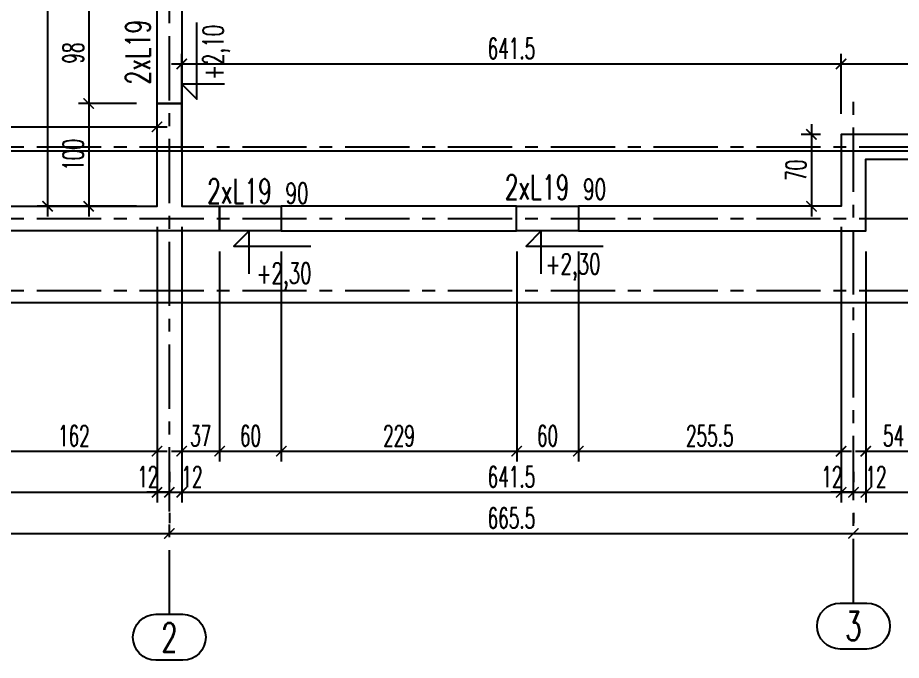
# Model space of a CAD drawing. Header units: millimetres. Extents: x -24587 to 37983, y -70862 to 338.
# Drawn here: x 18599 to 19458, y -57206 to -56580 of the extents above; entities that cross this region are included whole.
import ezdxf
from ezdxf.enums import TextEntityAlignment as Align

# ---------------------------------------------------------------- set-up
doc = ezdxf.new("R2010")
doc.units = ezdxf.units.MM
doc.header["$LTSCALE"] = 50
doc.linetypes.add('CENTER', pattern=[2, 1.25, -0.25, 0.25, -0.25])
doc.layers.get('Defpoints').update_dxf_attribs({"color": 251})
for name, color, linetype in [('K-NADPROŻA', 61, 'Continuous'), ('K-OSIE', 9, 'CENTER'), ('K-SCIANY', 2, 'Continuous'), ('K-STROPY', 161, 'Continuous'), ('K-TEXT 2.4mm', 71, 'Continuous'), ('K-TEXT 2.8mm', 101, 'Continuous'), ('K-TEXT 2mm', 254, 'Continuous'), ('K-UWAGI', 1, 'Continuous'), ('K-WYMIARY', 1, 'Continuous')]:
    doc.layers.add(name, color=color, linetype=linetype)
doc.styles.add('text 2.4mm', font='romans.shx', dxfattribs={"width": 0.65})
doc.styles.add('text 2.8mm', font='romans.shx', dxfattribs={"width": 0.65})
doc.styles.add('text 2mm', font='romans.shx', dxfattribs={"width": 0.65})
doc.styles.add('WYM1', font='romanszb.shx', dxfattribs={"width": 0.6})
doc.dimstyles.new('CM100', dxfattribs={"dimscale": 5, "dimtxt": 2, "dimasz": 1, "dimexe": 1, "dimexo": 2, "dimgap": 0.5, "dimtad": 1, "dimrnd": 0.5, "dimdsep": 46, "dimtxsty": 'WYM1', "dimblk": 'OBLIQUE', "dimcen": 0, "dimdle": 1, "dimclrd": 253, "dimclre": 251, "dimclrt": 30, "dimadec": 0, "dimazin": 0, "dimtfac": 1, "dimtix": 1, "dimtmove": 0, "dimatfit": 0, "dimfxl": 1, "dimtfillclr": 256, "dimtolj": 1, "dimarcsym": 0})

# ---------------------------------------------------------------- blocks, each defined once
blk = doc.blocks.new('A$C5f19c05e')
for points in [[(471, -1260.94), (471, -336.28)], [(1136.5, -1249.94), (1136.5, -753.59)], [(-357.96, -806), (2628.12, -806)], [(-357.96, -876), (2628.12, -876)], [(-357.96, -946), (2628.12, -946)]]:
    blk.add_lwpolyline(points)
at = {"layer": 'K-TEXT 2.4mm'}
for points in [[(1123.44, -1294.7, -1), (1123.44, -1249.94), (1149.56, -1249.94, -1), (1149.56, -1294.7)], [(457.94, -1305.7, -1), (457.94, -1260.94), (484.06, -1260.94, -1), (484.06, -1305.7)]]:
    blk.add_lwpolyline(points, format="xyb", close=True, dxfattribs=at)
at = {"layer": 'K-TEXT 2.8mm', "style": 'text 2.8mm', "width": 0.65}
for s, p in [('3', (1136.5, -1272.32)), ('2', (471, -1283.32))]:
    blk.add_text(s, height=28, dxfattribs=at).set_placement(p, align=Align.MIDDLE_CENTER)
blk = doc.blocks.new('_ArchTick')
at = {"color": 0, "linetype": 'ByBlock', "const_width": 0.15}
blk.add_lwpolyline([(-0.5, -0.5), (0.5, 0.5)], dxfattribs=at)
blk = doc.blocks.new('*D294')
at = {"layer": 'Defpoints', "color": 0, "transparency": 16777216}
for p in [(18275.36, -57082.12), (18746.36, -57082.12), (18746.36, -57082.12)]:
    blk.add_point(p, dxfattribs=at)
at = {"layer": 'K-WYMIARY', "color": 251, "lineweight": -2, "transparency": 16777216}
for p, q in [((18275.36, -57062.12), (18275.36, -57072.12)), ((18746.36, -57062.12), (18746.36, -57072.12))]:
    blk.add_line(p, q, dxfattribs=at)
at = {"layer": 'K-WYMIARY', "color": 253, "lineweight": -2, "transparency": 16777216}
blk.add_line((18265.36, -57082.12), (18756.36, -57082.12), dxfattribs=at)
at = {"layer": 'K-WYMIARY', "color": 253, "lineweight": -2, "transparency": 16777216, "xscale": 10, "yscale": 10, "zscale": 10, "rotation": 180}
blk.add_blockref('_ArchTick', (18275.36, -57082.12), dxfattribs=at)
at = {"layer": 'K-WYMIARY', "color": 253, "lineweight": -2, "transparency": 16777216, "xscale": 10, "yscale": 10, "zscale": 10}
blk.add_blockref('_ArchTick', (18746.36, -57082.12), dxfattribs=at)
at = {"layer": 'K-WYMIARY', "color": 30, "transparency": 16777216, "insert": (18510.86, -57067.12), "char_height": 20, "attachment_point": 5, "style": 'WYM1'}
blk.add_mtext('\\A1;471', dxfattribs=at)
blk = doc.blocks.new('*D295')
at = {"layer": 'Defpoints', "color": 0, "transparency": 16777216}
for p in [(18746.36, -57082.12), (19411.86, -57082.12), (19411.86, -57082.12)]:
    blk.add_point(p, dxfattribs=at)
at = {"layer": 'K-WYMIARY', "color": 251, "lineweight": -2, "transparency": 16777216}
for p, q in [((18746.36, -57062.12), (18746.36, -57072.12)), ((19411.86, -57062.12), (19411.86, -57072.12))]:
    blk.add_line(p, q, dxfattribs=at)
at = {"layer": 'K-WYMIARY', "color": 253, "lineweight": -2, "transparency": 16777216}
blk.add_line((18736.36, -57082.12), (19421.86, -57082.12), dxfattribs=at)
at = {"layer": 'K-WYMIARY', "color": 253, "lineweight": -2, "transparency": 16777216, "xscale": 10, "yscale": 10, "zscale": 10, "rotation": 180}
blk.add_blockref('_ArchTick', (18746.36, -57082.12), dxfattribs=at)
at = {"layer": 'K-WYMIARY', "color": 253, "lineweight": -2, "transparency": 16777216, "xscale": 10, "yscale": 10, "zscale": 10}
blk.add_blockref('_ArchTick', (19411.86, -57082.12), dxfattribs=at)
at = {"layer": 'K-WYMIARY', "color": 30, "transparency": 16777216, "insert": (19079.11, -57067.12), "char_height": 20, "attachment_point": 5, "style": 'WYM1'}
blk.add_mtext('\\A1;665.5', dxfattribs=at)
blk = doc.blocks.new('*D296')
at = {"layer": 'Defpoints', "color": 0, "transparency": 16777216}
for p in [(19411.86, -57082.12), (19830.36, -57082.12), (19830.36, -57082.12)]:
    blk.add_point(p, dxfattribs=at)
at = {"layer": 'K-WYMIARY', "color": 251, "lineweight": -2, "transparency": 16777216}
for p, q in [((19411.86, -57062.12), (19411.86, -57072.12)), ((19830.36, -57062.12), (19830.36, -57072.12))]:
    blk.add_line(p, q, dxfattribs=at)
at = {"layer": 'K-WYMIARY', "color": 253, "lineweight": -2, "transparency": 16777216}
blk.add_line((19401.86, -57082.12), (19840.36, -57082.12), dxfattribs=at)
at = {"layer": 'K-WYMIARY', "color": 253, "lineweight": -2, "transparency": 16777216, "xscale": 10, "yscale": 10, "zscale": 10, "rotation": 180}
blk.add_blockref('_ArchTick', (19411.86, -57082.12), dxfattribs=at)
at = {"layer": 'K-WYMIARY', "color": 253, "lineweight": -2, "transparency": 16777216, "xscale": 10, "yscale": 10, "zscale": 10}
blk.add_blockref('_ArchTick', (19830.36, -57082.12), dxfattribs=at)
at = {"layer": 'K-WYMIARY', "color": 30, "transparency": 16777216, "insert": (19621.11, -57067.12), "char_height": 20, "attachment_point": 5, "style": 'WYM1'}
blk.add_mtext('\\A1;418.5', dxfattribs=at)
blk = doc.blocks.new('*D339')
at = {"layer": 'Defpoints', "color": 0, "transparency": 16777216}
for p in [(18287.36, -56763.86), (18734.36, -56763.86), (18734.36, -57042.12)]:
    blk.add_point(p, dxfattribs=at)
at = {"layer": 'K-WYMIARY', "color": 251, "lineweight": -2, "transparency": 16777216}
for p, q in [((18287.36, -56783.86), (18287.36, -57052.12)), ((18734.36, -56783.86), (18734.36, -57052.12))]:
    blk.add_line(p, q, dxfattribs=at)
at = {"layer": 'K-WYMIARY', "color": 253, "lineweight": -2, "transparency": 16777216}
blk.add_line((18277.36, -57042.12), (18744.36, -57042.12), dxfattribs=at)
at = {"layer": 'K-WYMIARY', "color": 253, "lineweight": -2, "transparency": 16777216, "xscale": 10, "yscale": 10, "zscale": 10, "rotation": 180}
blk.add_blockref('_ArchTick', (18287.36, -57042.12), dxfattribs=at)
at = {"layer": 'K-WYMIARY', "color": 253, "lineweight": -2, "transparency": 16777216, "xscale": 10, "yscale": 10, "zscale": 10}
blk.add_blockref('_ArchTick', (18734.36, -57042.12), dxfattribs=at)
at = {"layer": 'K-WYMIARY', "color": 30, "transparency": 16777216, "insert": (18510.86, -57027.12), "char_height": 20, "attachment_point": 5, "style": 'WYM1'}
blk.add_mtext('\\A1;447', dxfattribs=at)
blk = doc.blocks.new('*D340')
at = {"layer": 'Defpoints', "color": 0, "transparency": 16777216}
for p in [(18734.36, -56763.86), (18746.36, -57042.12), (18746.36, -57042.12)]:
    blk.add_point(p, dxfattribs=at)
at = {"layer": 'K-WYMIARY', "color": 251, "lineweight": -2, "transparency": 16777216}
for p, q in [((18734.36, -56783.86), (18734.36, -57052.12)), ((18746.36, -57022.12), (18746.36, -57032.12))]:
    blk.add_line(p, q, dxfattribs=at)
at = {"layer": 'K-WYMIARY', "color": 253, "lineweight": -2, "transparency": 16777216}
for p, q in [((18734.36, -57042.12), (18724.36, -57042.12)), ((18734.36, -57042.12), (18746.36, -57042.12)), ((18746.36, -57042.12), (18756.36, -57042.12))]:
    blk.add_line(p, q, dxfattribs=at)
at = {"layer": 'K-WYMIARY', "color": 253, "lineweight": -2, "transparency": 16777216, "xscale": 10, "yscale": 10, "zscale": 10}
blk.add_blockref('_ArchTick', (18734.36, -57042.12), dxfattribs=at)
at = {"layer": 'K-WYMIARY', "color": 253, "lineweight": -2, "transparency": 16777216, "xscale": 10, "yscale": 10, "zscale": 10, "rotation": 180}
blk.add_blockref('_ArchTick', (18746.36, -57042.12), dxfattribs=at)
at = {"layer": 'K-WYMIARY', "color": 30, "transparency": 16777216, "insert": (18725.36, -57027.12), "char_height": 20, "attachment_point": 5, "style": 'WYM1'}
blk.add_mtext('\\A1;12', dxfattribs=at)
blk = doc.blocks.new('*D341')
at = {"layer": 'Defpoints', "color": 0, "transparency": 16777216}
for p in [(18758.36, -56763.86), (18746.36, -57042.12), (18758.36, -57042.12)]:
    blk.add_point(p, dxfattribs=at)
at = {"layer": 'K-WYMIARY', "color": 251, "lineweight": -2, "transparency": 16777216}
for p, q in [((18758.36, -56783.86), (18758.36, -57052.12)), ((18746.36, -57022.12), (18746.36, -57032.12))]:
    blk.add_line(p, q, dxfattribs=at)
at = {"layer": 'K-WYMIARY', "color": 253, "lineweight": -2, "transparency": 16777216}
for p, q in [((18746.36, -57042.12), (18736.36, -57042.12)), ((18746.36, -57042.12), (18758.36, -57042.12)), ((18758.36, -57042.12), (18768.36, -57042.12))]:
    blk.add_line(p, q, dxfattribs=at)
at = {"layer": 'K-WYMIARY', "color": 253, "lineweight": -2, "transparency": 16777216, "xscale": 10, "yscale": 10, "zscale": 10}
blk.add_blockref('_ArchTick', (18746.36, -57042.12), dxfattribs=at)
at = {"layer": 'K-WYMIARY', "color": 253, "lineweight": -2, "transparency": 16777216, "xscale": 10, "yscale": 10, "zscale": 10, "rotation": 180}
blk.add_blockref('_ArchTick', (18758.36, -57042.12), dxfattribs=at)
at = {"layer": 'K-WYMIARY', "color": 30, "transparency": 16777216, "insert": (18768.36, -57027.12), "char_height": 20, "attachment_point": 5, "style": 'WYM1'}
blk.add_mtext('\\A1;12', dxfattribs=at)
blk = doc.blocks.new('*D342')
at = {"layer": 'Defpoints', "color": 0, "transparency": 16777216}
for p in [(18758.36, -56763.86), (19399.86, -56763.86), (19399.86, -57042.12)]:
    blk.add_point(p, dxfattribs=at)
at = {"layer": 'K-WYMIARY', "color": 251, "lineweight": -2, "transparency": 16777216}
for p, q in [((18758.36, -56783.86), (18758.36, -57052.12)), ((19399.86, -56783.86), (19399.86, -57052.12))]:
    blk.add_line(p, q, dxfattribs=at)
at = {"layer": 'K-WYMIARY', "color": 253, "lineweight": -2, "transparency": 16777216}
blk.add_line((18748.36, -57042.12), (19409.86, -57042.12), dxfattribs=at)
at = {"layer": 'K-WYMIARY', "color": 253, "lineweight": -2, "transparency": 16777216, "xscale": 10, "yscale": 10, "zscale": 10, "rotation": 180}
blk.add_blockref('_ArchTick', (18758.36, -57042.12), dxfattribs=at)
at = {"layer": 'K-WYMIARY', "color": 253, "lineweight": -2, "transparency": 16777216, "xscale": 10, "yscale": 10, "zscale": 10}
blk.add_blockref('_ArchTick', (19399.86, -57042.12), dxfattribs=at)
at = {"layer": 'K-WYMIARY', "color": 30, "transparency": 16777216, "insert": (19079.11, -57027.12), "char_height": 20, "attachment_point": 5, "style": 'WYM1'}
blk.add_mtext('\\A1;641.5', dxfattribs=at)
blk = doc.blocks.new('*D343')
at = {"layer": 'Defpoints', "color": 0, "transparency": 16777216}
for p in [(19399.86, -56763.86), (19411.86, -57042.12), (19411.86, -57042.12)]:
    blk.add_point(p, dxfattribs=at)
at = {"layer": 'K-WYMIARY', "color": 251, "lineweight": -2, "transparency": 16777216}
for p, q in [((19399.86, -56783.86), (19399.86, -57052.12)), ((19411.86, -57022.12), (19411.86, -57032.12))]:
    blk.add_line(p, q, dxfattribs=at)
at = {"layer": 'K-WYMIARY', "color": 253, "lineweight": -2, "transparency": 16777216}
for p, q in [((19399.86, -57042.12), (19389.86, -57042.12)), ((19399.86, -57042.12), (19411.86, -57042.12)), ((19411.86, -57042.12), (19421.86, -57042.12))]:
    blk.add_line(p, q, dxfattribs=at)
at = {"layer": 'K-WYMIARY', "color": 253, "lineweight": -2, "transparency": 16777216, "xscale": 10, "yscale": 10, "zscale": 10}
blk.add_blockref('_ArchTick', (19399.86, -57042.12), dxfattribs=at)
at = {"layer": 'K-WYMIARY', "color": 253, "lineweight": -2, "transparency": 16777216, "xscale": 10, "yscale": 10, "zscale": 10, "rotation": 180}
blk.add_blockref('_ArchTick', (19411.86, -57042.12), dxfattribs=at)
at = {"layer": 'K-WYMIARY', "color": 30, "transparency": 16777216, "insert": (19390.86, -57027.12), "char_height": 20, "attachment_point": 5, "style": 'WYM1'}
blk.add_mtext('\\A1;12', dxfattribs=at)
blk = doc.blocks.new('*D344')
at = {"layer": 'Defpoints', "color": 0, "transparency": 16777216}
for p in [(19423.86, -56787.86), (19411.86, -57042.12), (19423.86, -57042.12)]:
    blk.add_point(p, dxfattribs=at)
at = {"layer": 'K-WYMIARY', "color": 251, "lineweight": -2, "transparency": 16777216}
for p, q in [((19423.86, -56807.86), (19423.86, -57052.12)), ((19411.86, -57022.12), (19411.86, -57032.12))]:
    blk.add_line(p, q, dxfattribs=at)
at = {"layer": 'K-WYMIARY', "color": 253, "lineweight": -2, "transparency": 16777216}
for p, q in [((19411.86, -57042.12), (19401.86, -57042.12)), ((19411.86, -57042.12), (19423.86, -57042.12)), ((19423.86, -57042.12), (19433.86, -57042.12))]:
    blk.add_line(p, q, dxfattribs=at)
at = {"layer": 'K-WYMIARY', "color": 253, "lineweight": -2, "transparency": 16777216, "xscale": 10, "yscale": 10, "zscale": 10}
blk.add_blockref('_ArchTick', (19411.86, -57042.12), dxfattribs=at)
at = {"layer": 'K-WYMIARY', "color": 253, "lineweight": -2, "transparency": 16777216, "xscale": 10, "yscale": 10, "zscale": 10, "rotation": 180}
blk.add_blockref('_ArchTick', (19423.86, -57042.12), dxfattribs=at)
at = {"layer": 'K-WYMIARY', "color": 30, "transparency": 16777216, "insert": (19433.86, -57027.12), "char_height": 20, "attachment_point": 5, "style": 'WYM1'}
blk.add_mtext('\\A1;12', dxfattribs=at)
blk = doc.blocks.new('*D345')
at = {"layer": 'Defpoints', "color": 0, "transparency": 16777216}
for p in [(19423.86, -56787.86), (19818.36, -56857.86), (19818.36, -57042.12)]:
    blk.add_point(p, dxfattribs=at)
at = {"layer": 'K-WYMIARY', "color": 251, "lineweight": -2, "transparency": 16777216}
for p, q in [((19423.86, -56807.86), (19423.86, -57052.12)), ((19818.36, -56877.86), (19818.36, -57052.12))]:
    blk.add_line(p, q, dxfattribs=at)
at = {"layer": 'K-WYMIARY', "color": 253, "lineweight": -2, "transparency": 16777216}
blk.add_line((19413.86, -57042.12), (19828.36, -57042.12), dxfattribs=at)
at = {"layer": 'K-WYMIARY', "color": 253, "lineweight": -2, "transparency": 16777216, "xscale": 10, "yscale": 10, "zscale": 10, "rotation": 180}
blk.add_blockref('_ArchTick', (19423.86, -57042.12), dxfattribs=at)
at = {"layer": 'K-WYMIARY', "color": 253, "lineweight": -2, "transparency": 16777216, "xscale": 10, "yscale": 10, "zscale": 10}
blk.add_blockref('_ArchTick', (19818.36, -57042.12), dxfattribs=at)
at = {"layer": 'K-WYMIARY', "color": 30, "transparency": 16777216, "insert": (19621.11, -57027.12), "char_height": 20, "attachment_point": 5, "style": 'WYM1'}
blk.add_mtext('\\A1;394.5', dxfattribs=at)
blk = doc.blocks.new('*D355')
at = {"layer": 'Defpoints', "color": 0, "transparency": 16777216}
for p in [(18734.36, -56763.86), (18572.55, -56787.86), (18734.36, -57002.12)]:
    blk.add_point(p, dxfattribs=at)
at = {"layer": 'K-WYMIARY', "color": 251, "lineweight": -2, "transparency": 16777216}
for p, q in [((18734.36, -56783.86), (18734.36, -57012.12)), ((18572.55, -56807.86), (18572.55, -57012.12))]:
    blk.add_line(p, q, dxfattribs=at)
at = {"layer": 'K-WYMIARY', "color": 253, "lineweight": -2, "transparency": 16777216}
blk.add_line((18562.55, -57002.12), (18744.36, -57002.12), dxfattribs=at)
at = {"layer": 'K-WYMIARY', "color": 253, "lineweight": -2, "transparency": 16777216, "xscale": 10, "yscale": 10, "zscale": 10, "rotation": 180}
blk.add_blockref('_ArchTick', (18572.55, -57002.12), dxfattribs=at)
at = {"layer": 'K-WYMIARY', "color": 253, "lineweight": -2, "transparency": 16777216, "xscale": 10, "yscale": 10, "zscale": 10}
blk.add_blockref('_ArchTick', (18734.36, -57002.12), dxfattribs=at)
at = {"layer": 'K-WYMIARY', "color": 30, "transparency": 16777216, "insert": (18653.45, -56987.12), "char_height": 20, "attachment_point": 5, "style": 'WYM1'}
blk.add_mtext('\\A1;162', dxfattribs=at)
blk = doc.blocks.new('*D356')
at = {"layer": 'Defpoints', "color": 0, "transparency": 16777216}
for p in [(18758.36, -56763.86), (18795.29, -56787.86), (18795.29, -57002.12)]:
    blk.add_point(p, dxfattribs=at)
at = {"layer": 'K-WYMIARY', "color": 251, "lineweight": -2, "transparency": 16777216}
for p, q in [((18758.36, -56783.86), (18758.36, -57012.12)), ((18795.29, -56807.86), (18795.29, -57012.12))]:
    blk.add_line(p, q, dxfattribs=at)
at = {"layer": 'K-WYMIARY', "color": 253, "lineweight": -2, "transparency": 16777216}
blk.add_line((18748.36, -57002.12), (18805.29, -57002.12), dxfattribs=at)
at = {"layer": 'K-WYMIARY', "color": 253, "lineweight": -2, "transparency": 16777216, "xscale": 10, "yscale": 10, "zscale": 10, "rotation": 180}
blk.add_blockref('_ArchTick', (18758.36, -57002.12), dxfattribs=at)
at = {"layer": 'K-WYMIARY', "color": 253, "lineweight": -2, "transparency": 16777216, "xscale": 10, "yscale": 10, "zscale": 10}
blk.add_blockref('_ArchTick', (18795.29, -57002.12), dxfattribs=at)
at = {"layer": 'K-WYMIARY', "color": 30, "transparency": 16777216, "insert": (18776.82, -56987.12), "char_height": 20, "attachment_point": 5, "style": 'WYM1'}
blk.add_mtext('\\A1;37', dxfattribs=at)
blk = doc.blocks.new('*D357')
at = {"layer": 'Defpoints', "color": 0, "transparency": 16777216}
for p in [(18795.29, -56787.86), (18855.29, -56787.86), (18855.29, -57002.12)]:
    blk.add_point(p, dxfattribs=at)
at = {"layer": 'K-WYMIARY', "color": 251, "lineweight": -2, "transparency": 16777216}
for p, q in [((18795.29, -56807.86), (18795.29, -57012.12)), ((18855.29, -56807.86), (18855.29, -57012.12))]:
    blk.add_line(p, q, dxfattribs=at)
at = {"layer": 'K-WYMIARY', "color": 253, "lineweight": -2, "transparency": 16777216}
blk.add_line((18785.29, -57002.12), (18865.29, -57002.12), dxfattribs=at)
at = {"layer": 'K-WYMIARY', "color": 253, "lineweight": -2, "transparency": 16777216, "xscale": 10, "yscale": 10, "zscale": 10, "rotation": 180}
blk.add_blockref('_ArchTick', (18795.29, -57002.12), dxfattribs=at)
at = {"layer": 'K-WYMIARY', "color": 253, "lineweight": -2, "transparency": 16777216, "xscale": 10, "yscale": 10, "zscale": 10}
blk.add_blockref('_ArchTick', (18855.29, -57002.12), dxfattribs=at)
at = {"layer": 'K-WYMIARY', "color": 30, "transparency": 16777216, "insert": (18825.29, -56987.12), "char_height": 20, "attachment_point": 5, "style": 'WYM1'}
blk.add_mtext('\\A1;60', dxfattribs=at)
blk = doc.blocks.new('*D358')
at = {"layer": 'Defpoints', "color": 0, "transparency": 16777216}
for p in [(18855.29, -56787.86), (19084.23, -56787.86), (19084.23, -57002.12)]:
    blk.add_point(p, dxfattribs=at)
at = {"layer": 'K-WYMIARY', "color": 251, "lineweight": -2, "transparency": 16777216}
for p, q in [((18855.29, -56807.86), (18855.29, -57012.12)), ((19084.23, -56807.86), (19084.23, -57012.12))]:
    blk.add_line(p, q, dxfattribs=at)
at = {"layer": 'K-WYMIARY', "color": 253, "lineweight": -2, "transparency": 16777216}
blk.add_line((18845.29, -57002.12), (19094.23, -57002.12), dxfattribs=at)
at = {"layer": 'K-WYMIARY', "color": 253, "lineweight": -2, "transparency": 16777216, "xscale": 10, "yscale": 10, "zscale": 10, "rotation": 180}
blk.add_blockref('_ArchTick', (18855.29, -57002.12), dxfattribs=at)
at = {"layer": 'K-WYMIARY', "color": 253, "lineweight": -2, "transparency": 16777216, "xscale": 10, "yscale": 10, "zscale": 10}
blk.add_blockref('_ArchTick', (19084.23, -57002.12), dxfattribs=at)
at = {"layer": 'K-WYMIARY', "color": 30, "transparency": 16777216, "insert": (18969.76, -56987.12), "char_height": 20, "attachment_point": 5, "style": 'WYM1'}
blk.add_mtext('\\A1;229', dxfattribs=at)
blk = doc.blocks.new('*D359')
at = {"layer": 'Defpoints', "color": 0, "transparency": 16777216}
for p in [(19084.23, -56787.86), (19144.23, -56787.86), (19144.23, -57002.12)]:
    blk.add_point(p, dxfattribs=at)
at = {"layer": 'K-WYMIARY', "color": 251, "lineweight": -2, "transparency": 16777216}
for p, q in [((19084.23, -56807.86), (19084.23, -57012.12)), ((19144.23, -56807.86), (19144.23, -57012.12))]:
    blk.add_line(p, q, dxfattribs=at)
at = {"layer": 'K-WYMIARY', "color": 253, "lineweight": -2, "transparency": 16777216}
blk.add_line((19074.23, -57002.12), (19154.23, -57002.12), dxfattribs=at)
at = {"layer": 'K-WYMIARY', "color": 253, "lineweight": -2, "transparency": 16777216, "xscale": 10, "yscale": 10, "zscale": 10, "rotation": 180}
blk.add_blockref('_ArchTick', (19084.23, -57002.12), dxfattribs=at)
at = {"layer": 'K-WYMIARY', "color": 253, "lineweight": -2, "transparency": 16777216, "xscale": 10, "yscale": 10, "zscale": 10}
blk.add_blockref('_ArchTick', (19144.23, -57002.12), dxfattribs=at)
at = {"layer": 'K-WYMIARY', "color": 30, "transparency": 16777216, "insert": (19114.23, -56987.12), "char_height": 20, "attachment_point": 5, "style": 'WYM1'}
blk.add_mtext('\\A1;60', dxfattribs=at)
blk = doc.blocks.new('*D360')
at = {"layer": 'Defpoints', "color": 0, "transparency": 16777216}
for p in [(19399.86, -56763.86), (19144.23, -56787.86), (19399.86, -57002.12)]:
    blk.add_point(p, dxfattribs=at)
at = {"layer": 'K-WYMIARY', "color": 251, "lineweight": -2, "transparency": 16777216}
for p, q in [((19399.86, -56783.86), (19399.86, -57012.12)), ((19144.23, -56807.86), (19144.23, -57012.12))]:
    blk.add_line(p, q, dxfattribs=at)
at = {"layer": 'K-WYMIARY', "color": 253, "lineweight": -2, "transparency": 16777216}
blk.add_line((19134.23, -57002.12), (19409.86, -57002.12), dxfattribs=at)
at = {"layer": 'K-WYMIARY', "color": 253, "lineweight": -2, "transparency": 16777216, "xscale": 10, "yscale": 10, "zscale": 10, "rotation": 180}
blk.add_blockref('_ArchTick', (19144.23, -57002.12), dxfattribs=at)
at = {"layer": 'K-WYMIARY', "color": 253, "lineweight": -2, "transparency": 16777216, "xscale": 10, "yscale": 10, "zscale": 10}
blk.add_blockref('_ArchTick', (19399.86, -57002.12), dxfattribs=at)
at = {"layer": 'K-WYMIARY', "color": 30, "transparency": 16777216, "insert": (19272.04, -56987.12), "char_height": 20, "attachment_point": 5, "style": 'WYM1'}
blk.add_mtext('\\A1;255.5', dxfattribs=at)
blk = doc.blocks.new('*D361')
at = {"layer": 'Defpoints', "color": 0, "transparency": 16777216}
for p in [(19477.86, -56717.86), (19423.86, -56787.86), (19477.86, -57002.12)]:
    blk.add_point(p, dxfattribs=at)
at = {"layer": 'K-WYMIARY', "color": 251, "lineweight": -2, "transparency": 16777216}
for p, q in [((19477.86, -56737.86), (19477.86, -57012.12)), ((19423.86, -56807.86), (19423.86, -57012.12))]:
    blk.add_line(p, q, dxfattribs=at)
at = {"layer": 'K-WYMIARY', "color": 253, "lineweight": -2, "transparency": 16777216}
blk.add_line((19413.86, -57002.12), (19487.86, -57002.12), dxfattribs=at)
at = {"layer": 'K-WYMIARY', "color": 253, "lineweight": -2, "transparency": 16777216, "xscale": 10, "yscale": 10, "zscale": 10, "rotation": 180}
blk.add_blockref('_ArchTick', (19423.86, -57002.12), dxfattribs=at)
at = {"layer": 'K-WYMIARY', "color": 253, "lineweight": -2, "transparency": 16777216, "xscale": 10, "yscale": 10, "zscale": 10}
blk.add_blockref('_ArchTick', (19477.86, -57002.12), dxfattribs=at)
at = {"layer": 'K-WYMIARY', "color": 30, "transparency": 16777216, "insert": (19450.86, -56987.12), "char_height": 20, "attachment_point": 5, "style": 'WYM1'}
blk.add_mtext('\\A1;54', dxfattribs=at)
blk = doc.blocks.new('*D379')
at = {"layer": 'Defpoints', "color": 0, "transparency": 16777216}
for p in [(18734.36, -56311.86), (18627.89, -56763.86), (18734.36, -56763.86)]:
    blk.add_point(p, dxfattribs=at)
at = {"layer": 'K-WYMIARY', "color": 253, "lineweight": -2, "transparency": 16777216}
blk.add_line((18627.89, -56301.86), (18627.89, -56773.86), dxfattribs=at)
at = {"layer": 'K-WYMIARY', "color": 251, "lineweight": -2, "transparency": 16777216}
for p, q in [((18714.36, -56311.86), (18617.89, -56311.86)), ((18714.36, -56763.86), (18617.89, -56763.86))]:
    blk.add_line(p, q, dxfattribs=at)
at = {"layer": 'K-WYMIARY', "color": 253, "lineweight": -2, "transparency": 16777216, "xscale": 10, "yscale": 10, "zscale": 10}
for p, rotation in [((18627.89, -56311.86), 90), ((18627.89, -56763.86), 270)]:
    blk.add_blockref('_ArchTick', p, dxfattribs=dict(at, rotation=rotation))
at = {"layer": 'K-WYMIARY', "color": 30, "transparency": 16777216, "insert": (18612.89, -56537.86), "char_height": 20, "attachment_point": 5, "rotation": 90, "style": 'WYM1'}
blk.add_mtext('\\A1;452', dxfattribs=at)
blk = doc.blocks.new('*D380')
at = {"layer": 'Defpoints', "color": 0, "transparency": 16777216}
for p in [(18734.36, -56686.48), (18287.36, -56763.86), (18734.36, -56763.86)]:
    blk.add_point(p, dxfattribs=at)
at = {"layer": 'K-WYMIARY', "color": 251, "lineweight": -2, "transparency": 16777216}
for p, q in [((18287.36, -56743.86), (18287.36, -56676.48)), ((18734.36, -56743.86), (18734.36, -56676.48))]:
    blk.add_line(p, q, dxfattribs=at)
at = {"layer": 'K-WYMIARY', "color": 253, "lineweight": -2, "transparency": 16777216}
blk.add_line((18277.36, -56686.48), (18744.36, -56686.48), dxfattribs=at)
at = {"layer": 'K-WYMIARY', "color": 253, "lineweight": -2, "transparency": 16777216, "xscale": 10, "yscale": 10, "zscale": 10, "rotation": 180}
blk.add_blockref('_ArchTick', (18287.36, -56686.48), dxfattribs=at)
at = {"layer": 'K-WYMIARY', "color": 253, "lineweight": -2, "transparency": 16777216, "xscale": 10, "yscale": 10, "zscale": 10}
blk.add_blockref('_ArchTick', (18734.36, -56686.48), dxfattribs=at)
at = {"layer": 'K-WYMIARY', "color": 30, "transparency": 16777216, "insert": (18510.86, -56671.48), "char_height": 20, "attachment_point": 5, "style": 'WYM1'}
blk.add_mtext('\\A1;447', dxfattribs=at)
blk = doc.blocks.new('*D381')
at = {"layer": 'Defpoints', "color": 0, "transparency": 16777216}
for p in [(19399.86, -56625.38), (19399.86, -56693.86), (18758.36, -56730.38)]:
    blk.add_point(p, dxfattribs=at)
at = {"layer": 'K-WYMIARY', "color": 251, "lineweight": -2, "transparency": 16777216}
for p, q in [((18758.36, -56710.38), (18758.36, -56615.38)), ((19399.86, -56673.86), (19399.86, -56615.38))]:
    blk.add_line(p, q, dxfattribs=at)
at = {"layer": 'K-WYMIARY', "color": 253, "lineweight": -2, "transparency": 16777216}
blk.add_line((18748.36, -56625.38), (19409.86, -56625.38), dxfattribs=at)
at = {"layer": 'K-WYMIARY', "color": 253, "lineweight": -2, "transparency": 16777216, "xscale": 10, "yscale": 10, "zscale": 10, "rotation": 180}
blk.add_blockref('_ArchTick', (18758.36, -56625.38), dxfattribs=at)
at = {"layer": 'K-WYMIARY', "color": 253, "lineweight": -2, "transparency": 16777216, "xscale": 10, "yscale": 10, "zscale": 10}
blk.add_blockref('_ArchTick', (19399.86, -56625.38), dxfattribs=at)
at = {"layer": 'K-WYMIARY', "color": 30, "transparency": 16777216, "insert": (19079.11, -56610.38), "char_height": 20, "attachment_point": 5, "style": 'WYM1'}
blk.add_mtext('\\A1;641.5', dxfattribs=at)
blk = doc.blocks.new('*D382')
at = {"layer": 'Defpoints', "color": 0, "transparency": 16777216}
for p in [(19399.86, -56693.86), (19370.98, -56763.86), (19399.86, -56763.86)]:
    blk.add_point(p, dxfattribs=at)
at = {"layer": 'K-WYMIARY', "color": 253, "lineweight": -2, "transparency": 16777216}
blk.add_line((19370.98, -56683.86), (19370.98, -56773.86), dxfattribs=at)
at = {"layer": 'K-WYMIARY', "color": 251, "lineweight": -2, "transparency": 16777216}
for p, q in [((19379.86, -56693.86), (19360.98, -56693.86)), ((19379.86, -56763.86), (19360.98, -56763.86))]:
    blk.add_line(p, q, dxfattribs=at)
at = {"layer": 'K-WYMIARY', "color": 253, "lineweight": -2, "transparency": 16777216, "xscale": 10, "yscale": 10, "zscale": 10}
for p, rotation in [((19370.98, -56693.86), 90), ((19370.98, -56763.86), 270)]:
    blk.add_blockref('_ArchTick', p, dxfattribs=dict(at, rotation=rotation))
at = {"layer": 'K-WYMIARY', "color": 30, "transparency": 16777216, "insert": (19355.98, -56728.86), "char_height": 20, "attachment_point": 5, "rotation": 90, "style": 'WYM1'}
blk.add_mtext('\\A1;70', dxfattribs=at)
blk = doc.blocks.new('*D383')
at = {"layer": 'Defpoints', "color": 0, "transparency": 16777216}
for p in [(19818.36, -56625.38), (19818.36, -56625.38), (19399.86, -56693.86)]:
    blk.add_point(p, dxfattribs=at)
at = {"layer": 'K-WYMIARY', "color": 251, "lineweight": -2, "transparency": 16777216}
for p, q in [((19818.36, -56605.38), (19818.36, -56615.38)), ((19399.86, -56673.86), (19399.86, -56615.38))]:
    blk.add_line(p, q, dxfattribs=at)
at = {"layer": 'K-WYMIARY', "color": 253, "lineweight": -2, "transparency": 16777216}
blk.add_line((19389.86, -56625.38), (19828.36, -56625.38), dxfattribs=at)
at = {"layer": 'K-WYMIARY', "color": 253, "lineweight": -2, "transparency": 16777216, "xscale": 10, "yscale": 10, "zscale": 10, "rotation": 180}
blk.add_blockref('_ArchTick', (19399.86, -56625.38), dxfattribs=at)
at = {"layer": 'K-WYMIARY', "color": 253, "lineweight": -2, "transparency": 16777216, "xscale": 10, "yscale": 10, "zscale": 10}
blk.add_blockref('_ArchTick', (19818.36, -56625.38), dxfattribs=at)
at = {"layer": 'K-WYMIARY', "color": 30, "transparency": 16777216, "insert": (19609.11, -56610.38), "char_height": 20, "attachment_point": 5, "style": 'WYM1'}
blk.add_mtext('\\A1;418.5', dxfattribs=at)
blk = doc.blocks.new('*D402')
at = {"layer": 'Defpoints', "color": 0, "transparency": 16777216}
for p in [(18734.36, -56565.81), (18667.89, -56663.86), (18734.36, -56663.86)]:
    blk.add_point(p, dxfattribs=at)
at = {"layer": 'K-WYMIARY', "color": 253, "lineweight": -2, "transparency": 16777216}
blk.add_line((18667.89, -56555.81), (18667.89, -56673.86), dxfattribs=at)
at = {"layer": 'K-WYMIARY', "color": 251, "lineweight": -2, "transparency": 16777216}
for p, q in [((18714.36, -56565.81), (18657.89, -56565.81)), ((18714.36, -56663.86), (18657.89, -56663.86))]:
    blk.add_line(p, q, dxfattribs=at)
at = {"layer": 'K-WYMIARY', "color": 253, "lineweight": -2, "transparency": 16777216, "xscale": 10, "yscale": 10, "zscale": 10}
for p, rotation in [((18667.89, -56565.81), 90), ((18667.89, -56663.86), 270)]:
    blk.add_blockref('_ArchTick', p, dxfattribs=dict(at, rotation=rotation))
at = {"layer": 'K-WYMIARY', "color": 30, "transparency": 16777216, "insert": (18652.89, -56614.83), "char_height": 20, "attachment_point": 5, "rotation": 90, "style": 'WYM1'}
blk.add_mtext('\\A1;98', dxfattribs=at)
blk = doc.blocks.new('*D403')
at = {"layer": 'Defpoints', "color": 0, "transparency": 16777216}
for p in [(18734.36, -56663.86), (18667.89, -56763.86), (18734.36, -56763.86)]:
    blk.add_point(p, dxfattribs=at)
at = {"layer": 'K-WYMIARY', "color": 253, "lineweight": -2, "transparency": 16777216}
blk.add_line((18667.89, -56653.86), (18667.89, -56773.86), dxfattribs=at)
at = {"layer": 'K-WYMIARY', "color": 251, "lineweight": -2, "transparency": 16777216}
for p, q in [((18714.36, -56663.86), (18657.89, -56663.86)), ((18714.36, -56763.86), (18657.89, -56763.86))]:
    blk.add_line(p, q, dxfattribs=at)
at = {"layer": 'K-WYMIARY', "color": 253, "lineweight": -2, "transparency": 16777216, "xscale": 10, "yscale": 10, "zscale": 10}
for p, rotation in [((18667.89, -56663.86), 90), ((18667.89, -56763.86), 270)]:
    blk.add_blockref('_ArchTick', p, dxfattribs=dict(at, rotation=rotation))
at = {"layer": 'K-WYMIARY', "color": 30, "transparency": 16777216, "insert": (18652.89, -56713.86), "char_height": 20, "attachment_point": 5, "rotation": 90, "style": 'WYM1'}
blk.add_mtext('\\A1;100', dxfattribs=at)

msp = doc.modelspace()

# ---------------------------------------------------------------- linework, layer by layer
at = {"layer": 'K-NADPROŻA'}
for points in [[(18734.36, -56565.805), (18758.36, -56565.805), (18758.36, -56663.855), (18734.36, -56663.855)], [(18855.29, -56787.855), (18795.29, -56787.855), (18795.29, -56763.855), (18855.29, -56763.855)], [(19144.228, -56787.855), (19084.228, -56787.855), (19084.228, -56763.855), (19144.228, -56763.855)]]:
    msp.add_lwpolyline(points, close=True, dxfattribs=at)
at = {"layer": 'K-SCIANY'}
for points in [[(18734.36, -56663.855), (18758.36, -56663.855), (18758.36, -56763.855), (18795.29, -56763.855), (18795.29, -56787.855), (18572.55, -56787.855), (18572.55, -56763.855), (18734.36, -56763.855)], [(19477.86, -56693.855), (19399.86, -56693.855), (19399.86, -56763.855), (19144.228, -56763.855), (19144.228, -56787.855), (19423.86, -56787.855), (19423.86, -56717.855), (19477.86, -56717.855)], [(18855.29, -56787.855), (19084.228, -56787.855), (19084.228, -56763.855), (18855.29, -56763.855)]]:
    msp.add_lwpolyline(points, close=True, dxfattribs=at)
at = {"layer": 'K-STROPY'}
msp.add_lwpolyline([(18263.36, -55887.855), (20473.36, -55887.855), (20473.36, -56857.855), (18263.36, -56857.855)], close=True, dxfattribs=at)
at = {"layer": 'K-TEXT 2mm', "lineweight": -2}
for points in [[(18800.012, -56644.941), (18758.36, -56644.941), (18773.035, -56659.617), (18773.035, -56584.911)], [(18823.877, -56829.507), (18823.877, -56787.855), (18809.201, -56802.531), (18883.907, -56802.531)], [(19108.204, -56829.507), (19108.204, -56787.855), (19093.529, -56802.531), (19168.234, -56802.531)]]:
    msp.add_lwpolyline(points, dxfattribs=at)
at = {"layer": 'K-UWAGI'}
msp.add_xline((28707.731, -56709.873), (1, 0), dxfattribs=at)

# ---------------------------------------------------------------- block references
at = {"layer": 'K-OSIE'}
msp.add_blockref('A$C5f19c05e', (18275.36, -55899.855), dxfattribs=at)

# ---------------------------------------------------------------- texts
at = {"layer": 'K-TEXT 2.4mm', "style": 'text 2.4mm', "width": 0.65}
for rotation, p in [(90, (18715.798, -56613.904)), (360, (19104.107, -56745.294)), (360, (18814.593, -56749.135))]:
    msp.add_text('2xL19', height=24, rotation=rotation, dxfattribs=at).set_placement(p, align=Align.MIDDLE_CENTER)
at = {"layer": 'K-TEXT 2mm', "lineweight": -2, "style": 'text 2mm', "width": 0.65}
msp.add_text('+2,10', height=20, rotation=90, dxfattribs=at).set_placement((18799.05, -56640.831))
for s, p in [('90', (18859.395, -56761.135)), ('90', (19148.909, -56757.294)), ('+2,30', (19112.407, -56829.944)), ('+2,30', (18831.241, -56839.017))]:
    msp.add_text(s, height=20, dxfattribs=at).set_placement(p)

# ---------------------------------------------------------------- dimensions: what is measured, and where the dimension line sits
at = {"layer": 'K-WYMIARY'}
for base, p1, p2, override, picture, middle in [((18627.885, -56763.855), (18734.36, -56311.855), (18734.36, -56763.855), {"dimscale": 10, "dimblk": 'ArchTick'}, '*D379', (18612.885, -56537.855)), ((18667.885, -56663.855), (18734.36, -56565.805), (18734.36, -56663.855), {"dimscale": 10, "dimblk": 'ArchTick', "dimtmove": 1}, '*D402', (18652.885, -56614.83)), ((18667.885, -56763.855), (18734.36, -56663.855), (18734.36, -56763.855), {"dimscale": 10, "dimblk": 'ArchTick', "dimtmove": 1}, '*D403', (18652.885, -56713.855)), ((19370.983, -56763.855), (19399.86, -56693.855), (19399.86, -56763.855), {"dimscale": 10, "dimblk": 'ArchTick'}, '*D382', (19355.983, -56728.855))]:
    dim = msp.add_linear_dim(base=base, p1=p1, p2=p2, angle=90, dimstyle='CM100', override=override, dxfattribs=at)
    dim.commit()
    dim.dimension.update_dxf_attribs({"geometry": picture, "text_midpoint": middle})
for base, p1, p2, override, picture, middle in [((19399.86, -56625.382), (18758.36, -56730.382), (19399.86, -56693.855), {"dimscale": 10, "dimblk": 'ArchTick'}, '*D381', (19079.11, -56610.382)), ((19818.36, -56625.382), (19399.86, -56693.855), (19818.36, -56625.382), {"dimscale": 10, "dimblk": 'ArchTick'}, '*D383', (19609.11, -56610.382)), ((18734.36, -56686.476), (18287.36, -56763.855), (18734.36, -56763.855), {"dimscale": 10, "dimblk": 'ArchTick'}, '*D380', (18510.86, -56671.476)), ((19477.86, -57002.121), (19423.86, -56787.855), (19477.86, -56717.855), {"dimscale": 10, "dimblk": 'ArchTick', "dimtmove": 1}, '*D361', (19450.86, -56987.121)), ((18734.36, -57042.121), (18287.36, -56763.855), (18734.36, -56763.855), {"dimscale": 10, "dimblk": 'ArchTick', "dimtmove": 1}, '*D339', (18510.86, -57027.121)), ((18734.36, -57002.121), (18572.55, -56787.855), (18734.36, -56763.855), {"dimscale": 10, "dimblk": 'ArchTick', "dimtmove": 1}, '*D355', (18653.455, -56987.121)), ((19399.86, -57042.121), (18758.36, -56763.855), (19399.86, -56763.855), {"dimscale": 10, "dimblk": 'ArchTick', "dimtmove": 1}, '*D342', (19079.11, -57027.121)), ((18795.29, -57002.121), (18758.36, -56763.855), (18795.29, -56787.855), {"dimscale": 10, "dimblk": 'ArchTick'}, '*D356', (18776.825, -56987.121)), ((19399.86, -57002.121), (19144.228, -56787.855), (19399.86, -56763.855), {"dimscale": 10, "dimblk": 'ArchTick', "dimtmove": 1}, '*D360', (19272.044, -56987.121)), ((18855.29, -57002.121), (18795.29, -56787.855), (18855.29, -56787.855), {"dimscale": 10, "dimblk": 'ArchTick', "dimtmove": 1}, '*D357', (18825.29, -56987.121)), ((19084.228, -57002.121), (18855.29, -56787.855), (19084.228, -56787.855), {"dimscale": 10, "dimblk": 'ArchTick', "dimtmove": 1}, '*D358', (18969.759, -56987.121)), ((19144.228, -57002.121), (19084.228, -56787.855), (19144.228, -56787.855), {"dimscale": 10, "dimblk": 'ArchTick', "dimtmove": 1}, '*D359', (19114.228, -56987.121)), ((19818.36, -57042.121), (19423.86, -56787.855), (19818.36, -56857.855), {"dimscale": 10, "dimblk": 'ArchTick', "dimtmove": 1}, '*D345', (19621.11, -57027.121)), ((18746.36, -57082.121), (18275.36, -57082.121), (18746.36, -57082.121), {"dimscale": 10, "dimblk": 'ArchTick'}, '*D294', (18510.86, -57067.121)), ((19411.86, -57082.121), (18746.36, -57082.121), (19411.86, -57082.121), {"dimscale": 10, "dimblk": 'ArchTick', "dimtmove": 1}, '*D295', (19079.11, -57067.121)), ((19830.36, -57082.121), (19411.86, -57082.121), (19830.36, -57082.121), {"dimscale": 10, "dimblk": 'ArchTick', "dimtmove": 1}, '*D296', (19621.11, -57067.121))]:
    dim = msp.add_linear_dim(base=base, p1=p1, p2=p2, dimstyle='CM100', override=override, dxfattribs=at)
    dim.commit()
    dim.dimension.update_dxf_attribs({"geometry": picture, "text_midpoint": middle})
for base, p1, p2, picture, middle in [((18746.36, -57042.121), (18734.36, -56763.855), (18746.36, -57042.121), '*D340', (18725.36, -57042.121)), ((18758.36, -57042.121), (18746.36, -57042.121), (18758.36, -56763.855), '*D341', (18768.36, -57042.121)), ((19411.86, -57042.121), (19399.86, -56763.855), (19411.86, -57042.121), '*D343', (19390.86, -57042.121)), ((19423.86, -57042.121), (19411.86, -57042.121), (19423.86, -56787.855), '*D344', (19433.86, -57042.121))]:
    dim = msp.add_linear_dim(base=base, p1=p1, p2=p2, dimstyle='CM100', override={"dimscale": 10, "dimblk": 'ArchTick', "dimtmove": 1}, dxfattribs=at)
    dim.commit()
    dim.dimension.update_dxf_attribs({"geometry": picture, "text_midpoint": middle, "dimtype": 160})

doc.saveas('drawing.dxf')
